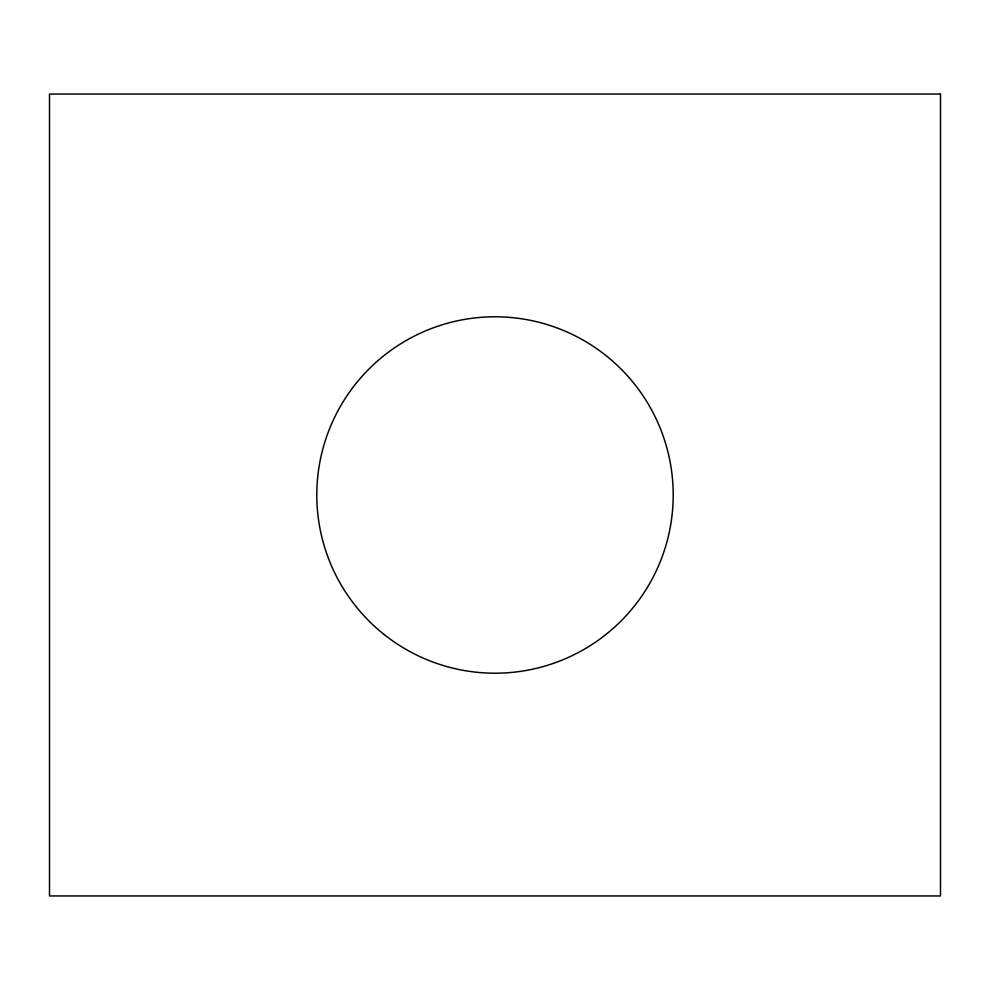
<?xml version="1.0" encoding="UTF-8"?>
<svg xmlns="http://www.w3.org/2000/svg" width="990" height="990" viewBox="0 0 990 990"><rect width="100%" height="100%" fill="white"/><g stroke="black" fill="none" stroke-linecap="round" stroke-linejoin="round"><path stroke-width="1.49" d="M940.5 94.05L49.5 94.05L49.5 895.95L940.5 895.95L940.5 94.05M384.182 634.553A178.2 178.2 0 0 0 671.27 521.186A178.2 178.2 0 0 0 429.549 329.249A178.2 178.2 0 0 0 384.182 634.553"/></g></svg>
